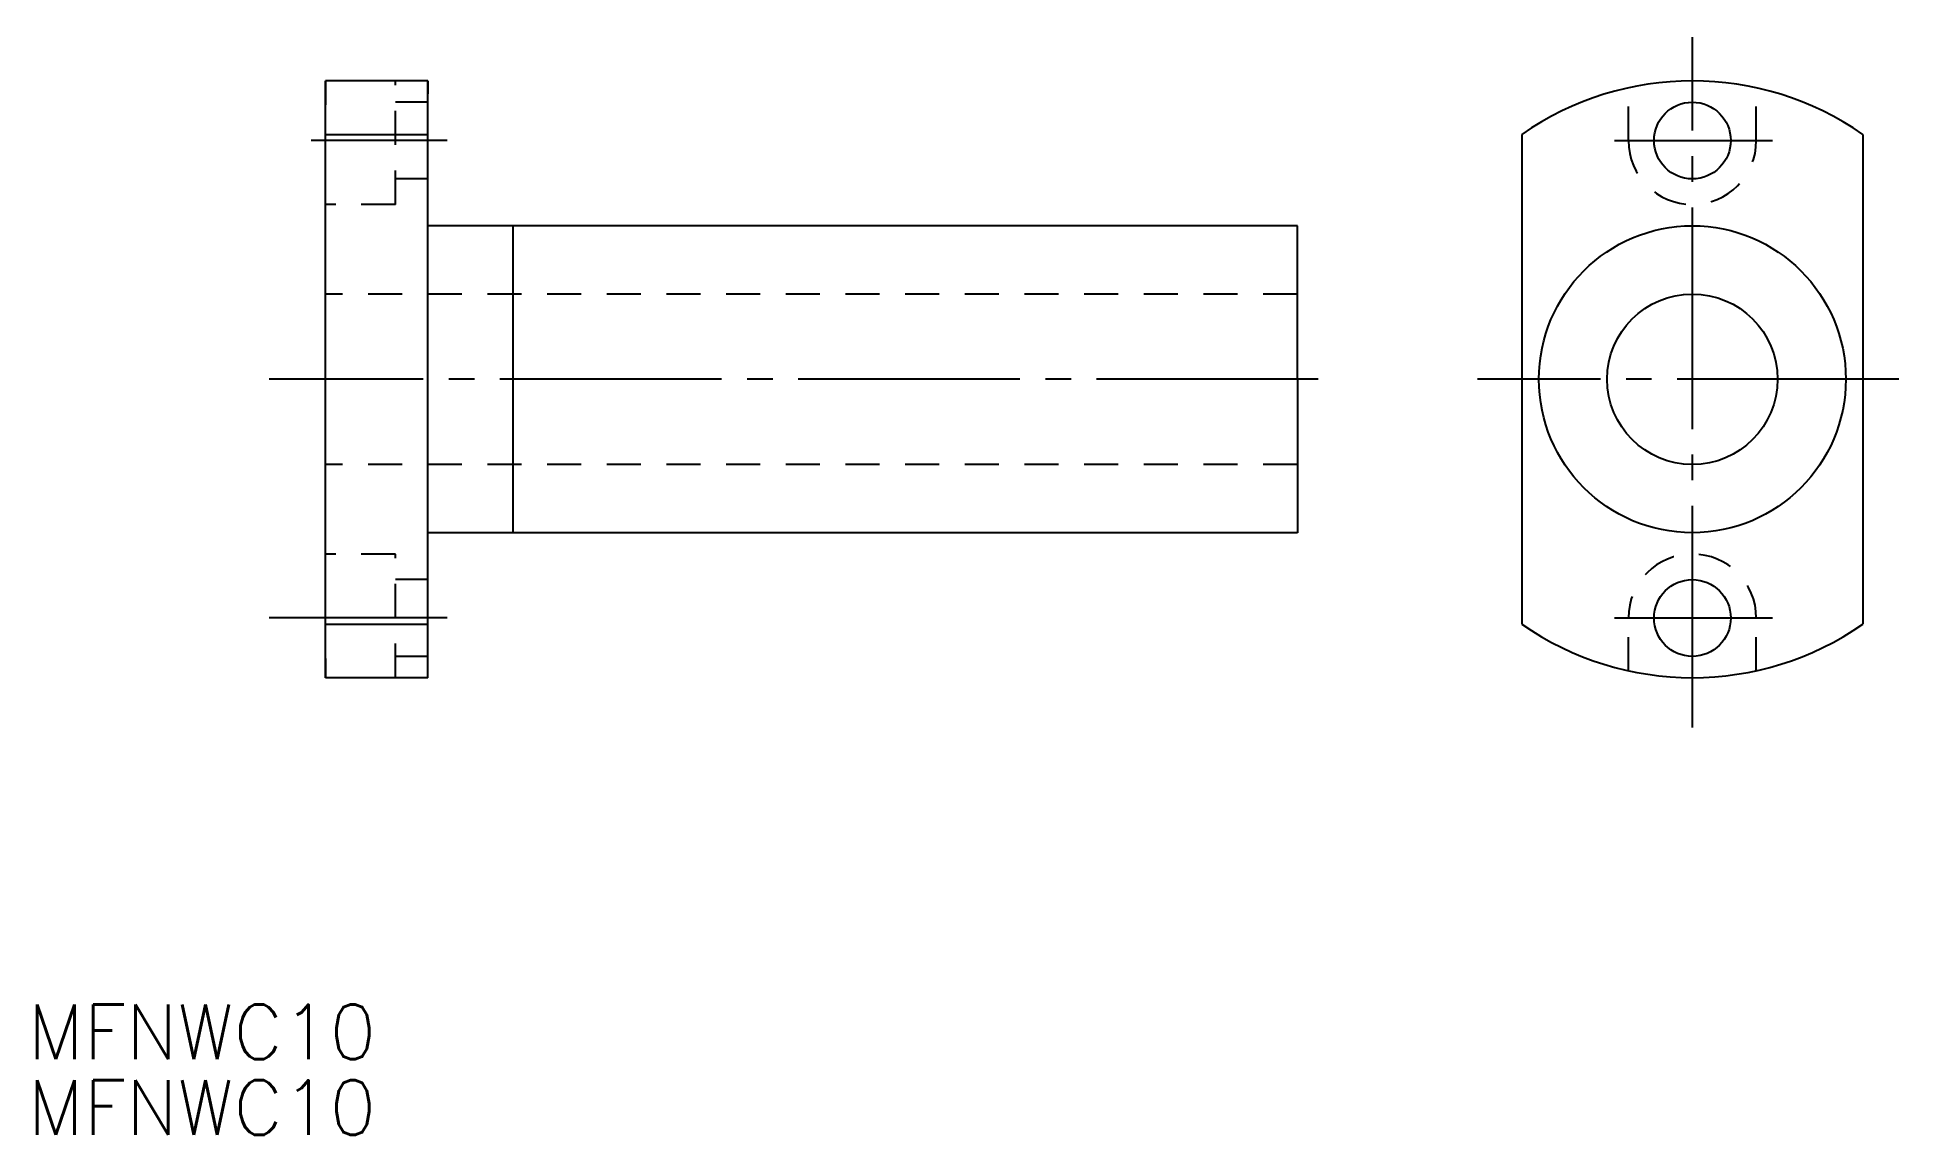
# Model space of a CAD drawing. Extents: x 80 to 189, y 139 to 203.
import ezdxf

# ---------------------------------------------------------------- set-up
doc = ezdxf.new("R2010")
doc.units = 0
doc.linetypes.add('CENTER', pattern=[17.5, 13, -1.5, 1.5, -1.5])
doc.linetypes.add('DASHED', pattern=[3.5, 2, -1.5])
doc.layers.get('0').update_dxf_attribs({"linetype": 'CONTINUOUS'})
doc.layers.add('CENTER', color=1, linetype='CENTER')
doc.styles.get("Standard").update_dxf_attribs({"font": 'txt.shx', "bigfont": '@extfont2.shx'})

msp = doc.modelspace()

# ---------------------------------------------------------------- linework, layer by layer
at = {"color": 7, "linetype": 'CONTINUOUS'}
for p, q in [((102.97, 200.51), (96.97, 200.51)), ((96.97, 200.51), (96.97, 199.1)), ((96.97, 165.51), (96.97, 200.51)), ((102.97, 200.51), (102.97, 199.74)), ((102.97, 165.51), (102.97, 200.51)), ((96.97, 197.37), (102.97, 197.37)), ((167.14, 197.37), (167.14, 168.65)), ((187.14, 197.37), (187.14, 168.65)), ((153.97, 192.01), (102.97, 192.01)), ((107.97, 174.01), (107.97, 192.01)), ((153.97, 183.01), (153.97, 192.01)), ((153.97, 183.01), (153.97, 174.01)), ((153.97, 174.01), (102.97, 174.01)), ((96.97, 168.65), (102.97, 168.65)), ((96.97, 166.64), (96.97, 165.51)), ((102.97, 165.51), (96.97, 165.51))]:
    msp.add_line(p, q, dxfattribs=at)
at = {"color": 3, "linetype": 'DASHED'}
for p, q in [((101.07, 193.26), (101.07, 200.51)), ((173.39, 197.01), (173.39, 200.12)), ((180.89, 197.01), (180.89, 200.12)), ((102.97, 199.26), (101.07, 199.26)), ((102.97, 194.76), (101.07, 194.76)), ((101.07, 193.26), (96.97, 193.26)), ((153.97, 188.01), (96.97, 188.01)), ((153.97, 178.01), (96.97, 178.01)), ((101.07, 172.76), (96.97, 172.76)), ((101.07, 165.51), (101.07, 172.76)), ((102.97, 171.26), (101.07, 171.26)), ((173.39, 165.89), (173.39, 169.01)), ((180.89, 165.89), (180.89, 169.01)), ((102.97, 166.76), (101.07, 166.76))]:
    msp.add_line(p, q, dxfattribs=at)
at = {"color": 7, "linetype": 'CONTINUOUS'}
for centre, radius in [((177.14, 197.01), 2.25), ((177.14, 183.01), 9), ((177.14, 183.01), 5), ((177.14, 169.01), 2.25)]:
    msp.add_circle(centre, radius, dxfattribs=at)
for start, end in [(55.1501, 124.8499), (235.1501, 304.8499)]:
    msp.add_arc((177.14, 183.01), 17.5, start, end, dxfattribs=at)
at = {"color": 3, "linetype": 'DASHED'}
for centre, start, end in [((177.14, 197.01), 180, 0), ((177.14, 169.01), 0, 180)]:
    msp.add_arc(centre, 3.75, start, end, dxfattribs=at)
at = {"layer": 'CENTER', "color": 1, "linetype": 'CENTER'}
for p, q in [((177.14, 162.59), (177.14, 203.07)), ((104.1, 197.01), (96.13, 197.01)), ((172.57, 197.01), (181.84, 197.01)), ((155.2, 183.01), (93.66, 183.01)), ((155.2, 183.01), (93.66, 183.01)), ((189.25, 183.01), (164.53, 183.01)), ((103.46, 169.01), (93.66, 169.01)), ((104.1, 169.01), (96.13, 169.01)), ((172.57, 169.01), (181.84, 169.01))]:
    msp.add_line(p, q, dxfattribs=at)

# ---------------------------------------------------------------- texts
at = {"color": 7, "linetype": 'CONTINUOUS'}
for p in [(79.51, 143.14), (79.51, 138.7)]:
    msp.add_text('MFNWC10', height=3.2, dxfattribs=at).set_placement(p)

doc.saveas('drawing.dxf')
